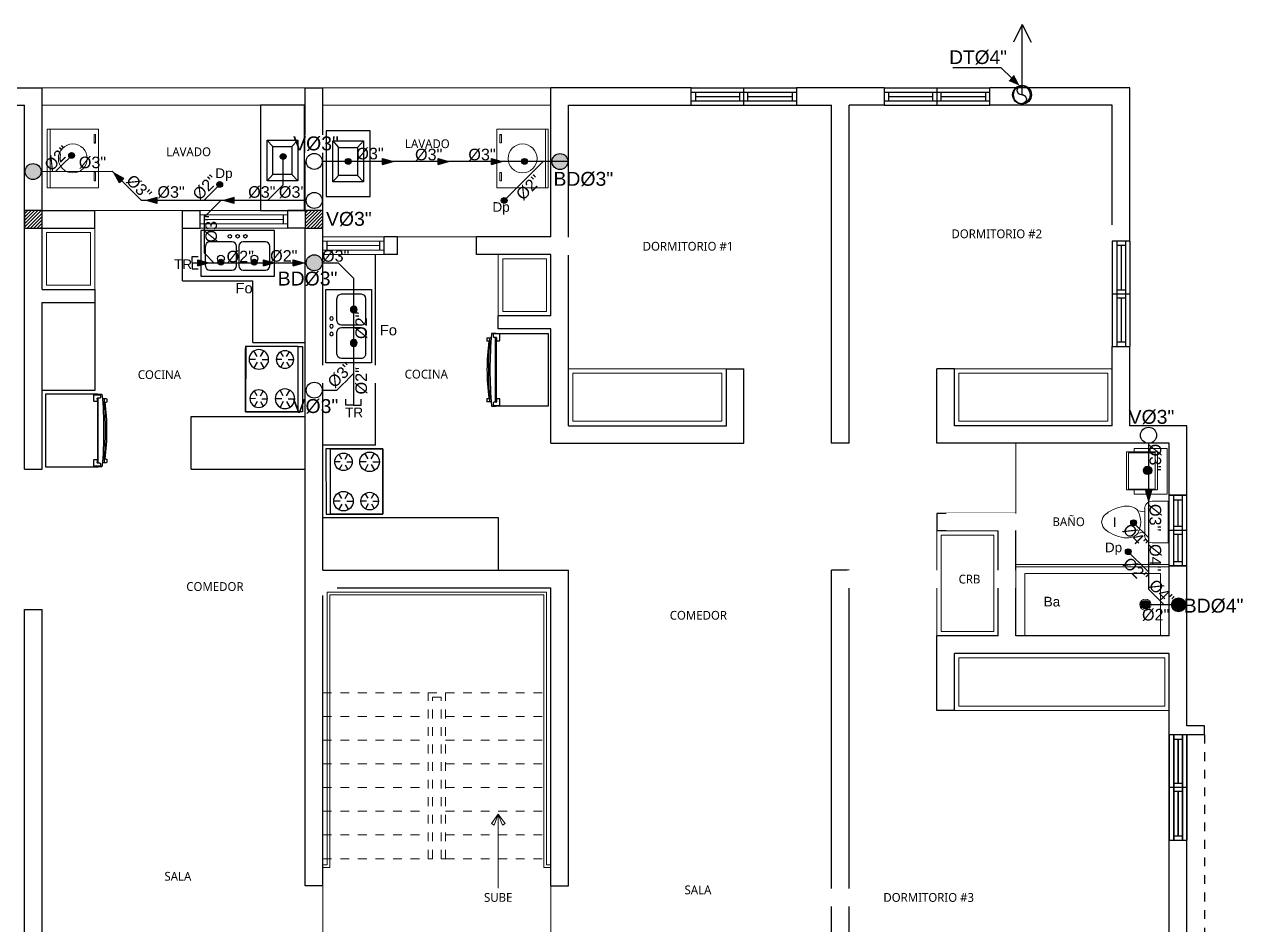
# Model space of a CAD drawing. Header units: feet. Extents: x 1019 to 2236, y -546 to 122.
# Drawn here: x 1064.81 to 1078.7, y 27.32 to 37.59 of the extents above; entities that cross this region are included whole.
import ezdxf

# ---------------------------------------------------------------- set-up
doc = ezdxf.new("R2010")
doc.units = ezdxf.units.FT
doc.header["$LTSCALE"] = 0.05
doc.header["$MEASUREMENT"] = 0
doc.linetypes.add('DASHED2', pattern=[0.375, 0.25, -0.125])
doc.linetypes.add('HIDDEN', pattern=[9.525, 6.35, -3.175])
for name, color, linetype, lineweight in [('A-GENM', 8, 'Continuous', 9), ('A-WALL', 7, 'Continuous', 25), ('closet', 8, 'Continuous', 5), ('COCINA', 8, 'Continuous', 25), ('escalera', 8, 'DASHED2', 0), ('FURN', 8, 'Continuous', 9), ('I-FURN', 8, 'Continuous', 0), ('P-SANR-FIXT', 8, 'Continuous', 9)]:
    doc.layers.add(name, color=color, linetype=linetype, lineweight=lineweight)
for name, color, linetype in [('AGUASNEGRAS', 4, 'Continuous'), ('ANNDTTEXT', 2, 'Continuous'), ('columna', 9, 'Continuous'), ('MUEBLES', 8, 'Continuous'), ('PERT-VENT', 8, 'Continuous'), ('PISO', 8, 'Continuous'), ('TEXTO', 2, 'Continuous'), ('TEXXT', 2, 'Continuous'), ('TXT', 2, 'Continuous'), ('VUELO', 8, 'HIDDEN')]:
    doc.layers.add(name, color=color, linetype=linetype)
doc.styles.add('ads', font='trebuc.ttf', dxfattribs={"height": 0.14})
doc.styles.add('DAMIAN', font='arial.ttf', dxfattribs={"height": 0.12})

# ---------------------------------------------------------------- blocks, each defined once
blk = doc.blocks.new('A$C2C3967B4')
at = {"layer": 'COCINA'}
for p, q in [((0.838, 0.52), (0, 0.52)), ((0, 0.52), (0, 0)), ((0.838, 0), (0.838, 0.52)), ((0.051, 0.342), (0.051, 0.119)), ((0.356, 0.393), (0.102, 0.393)), ((0.406, 0.119), (0.406, 0.342)), ((0.432, 0.342), (0.432, 0.119)), ((0.737, 0.393), (0.483, 0.393)), ((0.787, 0.119), (0.787, 0.342)), ((0.102, 0.068), (0.356, 0.068)), ((0.483, 0.068), (0.737, 0.068)), ((0, 0), (0.838, 0))]:
    blk.add_line(p, q, dxfattribs=at)
for centre, radius in [((0.33, 0.456), 0.0201), ((0.419, 0.456), 0.0201), ((0.508, 0.456), 0.0201), ((0.229, 0.202), 0.0381), ((0.61, 0.202), 0.0381)]:
    blk.add_circle(centre, radius, dxfattribs=at)
for centre, start, end in [((0.102, 0.342), 90, 180), ((0.356, 0.342), 0, 90), ((0.483, 0.342), 90, 180), ((0.737, 0.342), 0, 90), ((0.102, 0.119), 180, 270), ((0.356, 0.119), 270, 0), ((0.483, 0.119), 180, 270), ((0.737, 0.119), 270, 0)]:
    blk.add_arc(centre, 0.0508, start, end, dxfattribs=at)
blk = doc.blocks.new('A$C285A50AC')
at = {"layer": 'MUEBLES'}
for p, q in [((0.001, 0.69, -0.889), (0, 0.029, -0.889)), ((0.001, 0.69), (0.001, 0.639)), ((0.763, 0.688), (0.001, 0.69)), ((0.763, 0.688, -0.889), (0.001, 0.69, -0.889)), ((0.001, 0.639), (0.763, 0.637)), ((0.762, 0.028, -0.889), (0.763, 0.688, -0.889)), ((0.763, 0.637), (0.763, 0.688)), ((0, 0.029, -0.889), (0.762, 0.028, -0.889))]:
    blk.add_line(p, q, dxfattribs=at)
at = {"layer": 'MUEBLES', "color": 8}
for p, q in [((0.153, 0.524, 0.003), (0.153, 0.6, 0.003)), ((0.61, 0.523, 0.003), (0.611, 0.587, 0.003)), ((0.12, 0.505, 0.003), (0.054, 0.543, 0.003)), ((0.12, 0.467, 0.003), (0.054, 0.429, 0.003)), ((0.153, 0.448, 0.003), (0.153, 0.372, 0.003)), ((0.186, 0.505, 0.003), (0.252, 0.543, 0.003)), ((0.186, 0.467, 0.003), (0.252, 0.429, 0.003)), ((0.577, 0.466, 0.003), (0.522, 0.435, 0.003)), ((0.577, 0.504, 0.003), (0.523, 0.536, 0.003)), ((0.61, 0.447, 0.003), (0.61, 0.384, 0.003)), ((0.643, 0.504, 0.003), (0.698, 0.536, 0.003)), ((0.643, 0.466, 0.003), (0.698, 0.434, 0.003)), ((0.61, 0.219, 0.003), (0.61, 0.295, 0.003)), ((0.12, 0.2, 0.003), (0.065, 0.232, 0.003)), ((0.12, 0.162, 0.003), (0.065, 0.131, 0.003)), ((0.153, 0.143, 0.003), (0.152, 0.08, 0.003)), ((0.153, 0.219, 0.003), (0.153, 0.283, 0.003)), ((0.186, 0.2, 0.003), (0.241, 0.232, 0.003)), ((0.186, 0.162, 0.003), (0.241, 0.13, 0.003)), ((0.577, 0.2, 0.003), (0.511, 0.238, 0.003)), ((0.577, 0.162, 0.003), (0.511, 0.124, 0.003)), ((0.61, 0.142, 0.003), (0.61, 0.066, 0.003)), ((0.643, 0.199, 0.003), (0.709, 0.237, 0.003)), ((0.643, 0.161, 0.003), (0.709, 0.123, 0.003))]:
    blk.add_line(p, q, dxfattribs=at)
at = {"layer": 'MUEBLES', "extrusion": (-0.001805, -0.999998, 0)}
for p, q in [((0.063, 0.027, -0.622), (0.698, 0.025, -0.622)), ((0.063, 0.027, -0.102), (0.698, 0.025, -0.102))]:
    blk.add_line(p, q, dxfattribs=at)
at = {"layer": 'MUEBLES'}
for centre, radius in [((0.153, 0.486, 0.003), 0.114), ((0.61, 0.485, 0.003), 0.102), ((0.61, 0.181, 0.003), 0.114), ((0.153, 0.181, 0.003), 0.102)]:
    blk.add_circle(centre, radius, dxfattribs=at)
at = {"layer": 'MUEBLES', "color": 8, "extrusion": (-0.001805, -0.999998, 0)}
for centre in [(0.089, -0.038, -0.027), (0.216, -0.038, -0.027), (0.381, -0.038, -0.027), (0.546, -0.038, -0.027), (0.673, -0.038, -0.027)]:
    blk.add_circle(centre, 0.0254, dxfattribs=at)
at = {"layer": 'MUEBLES'}
for points in [[(0, 0.029), (0.001, 0.639), (0.763, 0.637), (0.762, 0.028)], [(0.001, 0.69, 0.254), (0.001, 0.639, 0.254), (0.763, 0.637, 0.254), (0.763, 0.688, 0.254)]]:
    blk.add_3dface(points, dxfattribs=at)
at = {"layer": 'MUEBLES', "color": 8}
for points in [[(0.025, 0.027, -0.076), (0.025, 0.027, -0.533), (0.737, 0.025, -0.533), (0.737, 0.025, -0.076)], [(0.025, 0.027, -0.597), (0.025, 0.027, -0.851), (0.737, 0.025, -0.851), (0.737, 0.025, -0.597)]]:
    blk.add_3dface(points, dxfattribs=at)
blk = doc.blocks.new('A$C007B5363')
at = {"layer": 'COCINA'}
for p, q in [((0, 0.829), (0.594, 0.829)), ((0, 0), (0, 0.829)), ((0.551, 0.816), (0.551, 0.752)), ((0.621, 0.822), (0.557, 0.822)), ((0.557, 0.746), (0.582, 0.746)), ((0.589, 0.752), (0.589, 0.778)), ((0.594, 0.829), (0.601, 0.829)), ((0.594, 0.822), (0.594, 0.829)), ((0.594, 0.045), (0.594, 0.784)), ((0.595, 0.784), (0.621, 0.784)), ((0.601, 0.829), (0.601, 0.822)), ((0.645, 0.829), (0.601, 0.829)), ((0.601, 0.784), (0.601, 0.044)), ((0.627, 0.791), (0.627, 0.816)), ((0.649, 0.778), (0.671, 0.778)), ((0.671, 0.74), (0.651, 0.74)), ((0.654, 0.702), (0.671, 0.702)), ((0.671, 0.778), (0.698, 0.778)), ((0.671, 0.74), (0.671, 0.778)), ((0.671, 0.74), (0.671, 0.778)), ((0.698, 0.74), (0.671, 0.74)), ((0.671, 0.74), (0.671, 0.702)), ((0.671, 0.702), (0.671, 0.74)), ((0.699, 0.74), (0.699, 0.778)), ((0.594, 0), (0, 0)), ((0.551, 0.076), (0.551, 0.013)), ((0.582, 0.083), (0.557, 0.083)), ((0.557, 0.006), (0.621, 0.006)), ((0.589, 0.051), (0.589, 0.076)), ((0.594, 0), (0.594, 0.006)), ((0.594, 0), (0.601, 0)), ((0.621, 0.044), (0.595, 0.044)), ((0.601, 0.006), (0.601, 0)), ((0.601, 0), (0.645, 0)), ((0.627, 0.013), (0.627, 0.038)), ((0.671, 0.051), (0.649, 0.051)), ((0.651, 0.089), (0.671, 0.089)), ((0.671, 0.127), (0.654, 0.127)), ((0.671, 0.127), (0.671, 0.089)), ((0.671, 0.089), (0.671, 0.127)), ((0.671, 0.089), (0.698, 0.089)), ((0.671, 0.051), (0.671, 0.089)), ((0.671, 0.051), (0.671, 0.089)), ((0.698, 0.051), (0.671, 0.051)), ((0.699, 0.051), (0.699, 0.089))]:
    blk.add_line(p, q, dxfattribs=at)
for centre, radius, start, end in [((0.557, 0.816), 0.00635, 90, 180), ((0.557, 0.752), 0.00635, 180, 270), ((0.582, 0.752), 0.00635, 270, 360), ((0.595, 0.778), 0.00635, 90, 180), ((0.621, 0.816), 0.00635, 360, 90), ((0.621, 0.791), 0.00635, 270, 360), ((-3.851, 0.414), 4.515, 354.7351, 5.2649), ((-3.079, 0.414), 3.761, 355.6182, 4.3818), ((-1.675, 0.414), 2.373, 352.1151, 7.8849), ((0.557, 0.076), 0.00635, 90, 180), ((0.557, 0.013), 0.00635, 180, 270), ((0.582, 0.076), 0.00635, 360, 90), ((0.595, 0.051), 0.00635, 180, 270), ((0.621, 0.038), 0.00635, 360, 90), ((0.621, 0.013), 0.00635, 270, 360)]:
    blk.add_arc(centre, radius, start, end, dxfattribs=at)
blk = doc.blocks.new('bath_sink_6127 - bath_sink_6127-V2-Nivel 1')
at = {"layer": 'I-FURN'}
for p, q in [((0.293, 0.297), (-0.127, 0.297)), ((-0.127, 0.297), (-0.127, -0.29)), ((0.395, 0.244), (-0.005, 0.244)), ((-0.005, 0.244), (-0.005, -0.245)), ((0.025, -0.234), (0.025, 0.233)), ((0.025, 0.233), (0.369, 0.233)), ((0.293, 0.244), (0.293, 0.297)), ((0.369, 0.233), (0.369, -0.234)), ((0.395, -0.245), (0.395, 0.244)), ((0.293, -0.29), (-0.127, -0.29)), ((-0.005, -0.245), (0.395, -0.245)), ((0.369, -0.234), (0.025, -0.234)), ((0.293, -0.29), (0.293, -0.245))]:
    blk.add_line(p, q, dxfattribs=at)
blk = doc.blocks.new('Toilet_-_Tank_-_3D_4840 - 17_ High_ Seat Not Visible-536545-Nivel 1')
at = {"layer": 'P-SANR-FIXT'}
for p, q in [((0.248, 0.489), (-0.248, 0.489)), ((-0.248, 0.489), (-0.248, 0.298)), ((0.248, 0.298), (0.248, 0.489)), ((-0.159, 0.21), (-0.123, 0.21)), ((-0.123, 0.21), (-0.132, 0.127)), ((-0.123, 0.21), (0.123, 0.21)), ((0.132, 0.127), (0.123, 0.21)), ((0.123, 0.21), (0.159, 0.21))]:
    blk.add_line(p, q, dxfattribs=at)
for centre, radius, start, end in [((-0.159, 0.298), 0.0889, 180, 270), ((0.159, 0.298), 0.0889, 270, 360), ((0, -0.104), 0.266, 90.1019, 119.8981), ((0, -0.104), 0.266, 60.1019, 89.8981), ((-0.023, 0.008), 0.167, 151.0596, 182.709), ((-0.083, 0.041), 0.0995, 119.8981, 151.0596), ((0.083, 0.041), 0.0995, 28.9404, 60.1019), ((0.023, 0.008), 0.167, 357.291, 28.9404), ((0.25, 0.021), 0.441, 182.709, 218.5058), ((-0.25, 0.021), 0.441, 321.4942, 357.291), ((0.011, -0.169), 0.136, 218.5058, 265.219), ((-0.011, -0.169), 0.136, 274.781, 321.4942)]:
    blk.add_arc(centre, radius, start, end, dxfattribs=at)
blk = doc.blocks.new('A$C01EB0BB3')
at = {"layer": 'FURN'}
for p, q in [((0, 0, 224.56), (0, 0.61, 224.56)), ((0, 0.61, 224.56), (0.533, 0.61, 224.56)), ((0.503, 0.61, 224.56), (0.503, 0, 224.56)), ((0.533, 0.61, 224.56), (0.533, 0, 224.56)), ((0.533, 0, 224.56), (0, 0, 224.56))]:
    blk.add_line(p, q, dxfattribs=at)
at = {"layer": 'FURN', "ltscale": 0.02, "elevation": 224.56}
for points in [[(0.047, 0.536), (0.047, 0.45), (0.032, 0.45), (0.032, 0.536)], [(0.047, 0.143), (0.047, 0.057), (0.032, 0.057), (0.032, 0.143)]]:
    blk.add_lwpolyline(points, close=True, dxfattribs=at)
at = {"layer": 'FURN', "ltscale": 0.02}
blk.add_circle((0.267, 0.305, 224.56), 0.15, dxfattribs=at)
blk = doc.blocks.new('A$C153C7E87')
at = {"layer": 'COCINA'}
for p, q in [((0.076, 0.804), (0.143, 0.731)), ((0.427, 0.804), (0.36, 0.731)), ((0.143, 0.411), (0.076, 0.339)), ((0.36, 0.411), (0.427, 0.339))]:
    blk.add_line(p, q, dxfattribs=at)
at = {"layer": 'COCINA', "extrusion": (1.60732e-15, -2.48059e-15, -1)}
for points in [[(-0.502, 1.2), (0, 1.2), (0, 0), (-0.502, 0)], [(-0.427, 0.339), (-0.076, 0.339), (-0.076, 0.804), (-0.427, 0.804)], [(-0.36, 0.411), (-0.143, 0.411), (-0.143, 0.731), (-0.36, 0.731)]]:
    blk.add_lwpolyline(points, close=True, dxfattribs=at)
blk = doc.blocks.new('A$C72735B25')
at = {"layer": 'PERT-VENT', "extrusion": (-1.27878e-17, -1.31713e-15, -1)}
for p, q in [((0, 0), (0, 1.203)), ((0.05, 0), (0.05, 1.203)), ((0.1, 0.648), (0.1, 1.149)), ((0.15, 0), (0.15, 1.203)), ((0.2, 0), (0.2, 1.203)), ((0.2, 0.602), (0, 0.602)), ((0.15, 0.648), (0.05, 0.648)), ((0.15, 0.555), (0.05, 0.555)), ((0.1, 0.05), (0.1, 0.555)), ((0.05, 0.05), (0.15, 0.05))]:
    blk.add_line(p, q, dxfattribs=at)
at = {"layer": 'PERT-VENT', "extrusion": (-1.27878e-17, 1.31713e-15, -1)}
blk.add_line((0.05, 1.153), (0.15, 1.153), dxfattribs=at)
blk = doc.blocks.new('A$C15954AF6')
at = {"layer": 'P-SANR-FIXT'}
for p, q in [((0, 0.813), (1.75, 0.813)), ((0, 0.813), (0.001, 0.001)), ((1.75, 0.787), (0, 0.787)), ((0.102, 0.711), (1.648, 0.711)), ((0.102, 0.711), (0.102, 0)), ((1.648, 0.711), (1.649, 0)), ((1.75, 0.813), (1.75, 0)), ((1.434, 0.387), (1.523, 0.387)), ((1.523, 0.378), (1.434, 0.378)), ((1.434, 0.36), (1.523, 0.36)), ((1.523, 0.351), (1.434, 0.351)), ((1.434, 0.333), (1.523, 0.333)), ((1.523, 0.324), (1.434, 0.324)), ((1.649, 0), (0.001, 0)), ((1.649, 0), (1.75, 0))]:
    blk.add_line(p, q, dxfattribs=at)
for centre, radius, start, end in [((1.478, 0.355), 0.0635, 0.0472, 180.0472), ((1.478, 0.355), 0.0635, 0.0472, 180.0472), ((1.478, 0.355), 0.0635, 180.0472, 0.0472), ((1.478, 0.355), 0.0635, 180.0472, 0.0472), ((1.434, 0.383), 0.00444, 90.0472, 270.0472), ((1.434, 0.355), 0.00444, 90.0472, 270.0472), ((1.434, 0.328), 0.00444, 90.0472, 270.0472), ((1.523, 0.383), 0.00444, 270.0472, 90.0472), ((1.523, 0.355), 0.00444, 270.0472, 90.0472), ((1.523, 0.328), 0.00444, 270.0472, 90.0472)]:
    blk.add_arc(centre, radius, start, end, dxfattribs=at)
blk = doc.blocks.new('A$C206B62E9')
at = {"color": 2}
blk.add_circle((0.125, 0.125), 0.125, dxfattribs=at)
for centre, start, end in [((0.063, 0.129), 356.4536, 176.4536), ((0.187, 0.121), 176.4536, 356.4536)]:
    blk.add_arc(centre, 0.0625, start, end, dxfattribs=at)
blk = doc.blocks.new('A$C012446DC')
at = {"layer": 'PISO'}
h = blk.add_hatch(dxfattribs=at)
h.set_pattern_fill('ANSI31', color=256, scale=0.008571, angle=180)
h.set_pattern_definition([(225, (206536.064322, 1154820.960068), (0.0192434059784, -0.0192434059784), [])])
h.paths.add_polyline_path([(0, 0), (0.2, 0), (0.2, 0.2), (0, 0.2)])
at = {"layer": 'columna'}
blk.add_lwpolyline([(0.2, 0.2), (0, 0.2), (0, 0), (0.2, 0)], close=True, dxfattribs=at)
blk = doc.blocks.new('A$C387E0859')
for p in [(0, 8.7), (3.2, 8.7), (0, 0), (3.2, 0), (6, 0), (9.2, 0)]:
    blk.add_blockref('A$C012446DC', p)
blk = doc.blocks.new('A$C074D4DC8')
at = {"layer": 'FURN'}
blk.add_line((0.0418, 0.3424), (0.0418, -0.1979), dxfattribs=at)
for points in [[(0.0418, 0.3424), (-0.0084, 0.2735), (0.0117, 0.2615), (0.0418, 0.3424)], [(0.0418, 0.3424), (0.0919, 0.2735), (0.0719, 0.2615), (0.0418, 0.3424)]]:
    blk.add_lwpolyline(points, dxfattribs=at)

msp = doc.modelspace()

# ---------------------------------------------------------------- hatches: boundary and pattern name
at = {"layer": 'AGUASNEGRAS', "ltscale": 3}
h = msp.add_hatch(color=256, dxfattribs=at)
h.dxf.hatch_style = 1
edge = h.paths.add_edge_path()
edge.add_arc((1064.906, 35.907), 0.091, 0, 360)
at = {"layer": 'AGUASNEGRAS'}
for points in [[(1065.94, 35.827), (1065.831, 35.888), (1065.892, 35.778)], [(1066.32, 35.611), (1066.2, 35.577), (1066.32, 35.542)], [(1067.2, 35.611), (1067.08, 35.577), (1067.2, 35.542)], [(1066.785, 34.902), (1066.905, 34.867), (1066.785, 34.833)], [(1067.532, 34.902), (1067.652, 34.867), (1067.532, 34.833)], [(1067.872, 34.902), (1067.992, 34.867), (1067.872, 34.833)], [(1077.657, 32.271), (1077.623, 32.151), (1077.588, 32.271)]]:
    msp.add_hatch(color=256, dxfattribs=at).paths.add_polyline_path(points)
at = {"layer": 'AGUASNEGRAS', "ltscale": 3}
h = msp.add_hatch(color=256, dxfattribs=at)
h.dxf.hatch_style = 1
edge = h.paths.add_edge_path()
edge.add_arc((1067.034, 35.76), 0.033, 270, 630, ccw=False)
h = msp.add_hatch(color=256, dxfattribs=at)
h.dxf.hatch_style = 1
edge = h.paths.add_edge_path()
edge.add_arc((1070.277, 35.577), 0.033, 270, 630, ccw=False)
h = msp.add_hatch(color=256, dxfattribs=at)
h.dxf.hatch_style = 1
edge = h.paths.add_edge_path()
edge.add_arc((1067.047, 34.874), 0.033, 0, 360)
h = msp.add_hatch(color=256, dxfattribs=at)
h.dxf.hatch_style = 1
edge = h.paths.add_edge_path()
edge.add_arc((1067.428, 34.874), 0.033, 0, 360)
h = msp.add_hatch(color=256, dxfattribs=at)
h.dxf.hatch_style = 1
edge = h.paths.add_edge_path()
edge.add_arc((1068.112, 34.867), 0.091, 0, 360)
h = msp.add_hatch(color=256, dxfattribs=at)
h.dxf.hatch_style = 1
edge = h.paths.add_edge_path()
edge.add_arc((1068.561, 34.333), 0.033, 0, 360)
h = msp.add_hatch(color=256, dxfattribs=at)
h.dxf.hatch_style = 1
edge = h.paths.add_edge_path()
edge.add_arc((1068.561, 33.952), 0.033, 0, 360)
h = msp.add_hatch(color=256, dxfattribs=at)
h.dxf.hatch_style = 1
edge = h.paths.add_edge_path()
edge.add_arc((1077.612, 32.499), 0.0474, 0, 360)
h = msp.add_hatch(color=256, dxfattribs=at)
h.dxf.hatch_style = 1
edge = h.paths.add_edge_path()
edge.add_arc((1077.392, 31.572), 0.0332, 90, 450)
h = msp.add_hatch(color=256, dxfattribs=at)
h.dxf.hatch_style = 1
edge = h.paths.add_edge_path()
edge.add_arc((1077.588, 30.968), 0.0474, 90, 450)
h = msp.add_hatch(color=256, dxfattribs=at)
h.dxf.hatch_style = 1
edge = h.paths.add_edge_path()
edge.add_arc((1077.964, 30.966), 0.0795, 0, 360)
at = {"layer": 'TEXTO'}
msp.add_hatch(color=2, dxfattribs=at).paths.add_polyline_path([(1076.153, 36.886), (1076.035, 36.937), (1076.092, 37.003)])
msp.add_hatch(color=2, dxfattribs=at).paths.add_polyline_path([(1076.153, 36.886), (1076.035, 36.937), (1076.092, 37.003)])

# ---------------------------------------------------------------- linework, layer by layer
at = {"layer": 'A-GENM'}
for p, q in [((1065.01, 36.862), (1068.01, 36.862)), ((1068.21, 36.862), (1068.21, 36.862)), ((1070.81, 36.862), (1068.21, 36.862)), ((1065.01, 36.662), (1068.01, 36.662)), ((1070.81, 36.662), (1068.21, 36.662)), ((1070.81, 32.809), (1070.81, 32.809)), ((1071.01, 31.362), (1071.01, 31.362))]:
    msp.add_line(p, q, dxfattribs=at)
at = {"layer": 'A-WALL'}
for p, q in [((1064.61, 36.862), (1065.01, 36.862)), ((1065.01, 35.462), (1065.01, 36.862)), ((1068.01, 35.462), (1068.01, 36.862)), ((1068.01, 36.862), (1068.21, 36.862)), ((1068.21, 31.362), (1068.21, 36.862)), ((1072.407, 36.862), (1070.81, 36.862)), ((1070.81, 35.162), (1070.81, 36.862)), ((1074.61, 36.862), (1073.61, 36.862)), ((1077.41, 36.862), (1075.813, 36.862)), ((1077.41, 36.862), (1075.813, 36.862)), ((1077.41, 35.115), (1077.41, 36.862)), ((1077.41, 35.115), (1077.41, 36.862)), ((1064.61, 36.662), (1064.81, 36.662)), ((1064.81, 32.512), (1064.81, 36.662)), ((1071.01, 33.009), (1071.01, 36.662)), ((1071.01, 36.662), (1072.407, 36.662)), ((1073.61, 36.662), (1074.01, 36.662)), ((1074.01, 32.809), (1074.01, 36.662)), ((1074.21, 32.809), (1074.21, 36.662)), ((1074.61, 36.662), (1074.21, 36.662)), ((1077.21, 36.662), (1075.813, 36.662)), ((1077.21, 35.115), (1077.21, 36.662)), ((1065.01, 35.462), (1065.61, 35.462)), ((1065.61, 35.262), (1065.61, 35.462)), ((1066.61, 35.262), (1066.61, 35.462)), ((1066.61, 35.462), (1066.81, 35.462)), ((1066.81, 35.262), (1066.81, 35.462)), ((1067.81, 35.262), (1067.81, 35.462)), ((1068.01, 35.462), (1067.81, 35.462)), ((1065.01, 35.262), (1065.61, 35.262)), ((1065.01, 34.562), (1065.01, 35.262)), ((1066.61, 35.262), (1066.81, 35.262)), ((1068.01, 35.262), (1067.81, 35.262)), ((1068.01, 27.762), (1068.01, 35.262)), ((1068.91, 34.962), (1068.91, 35.162)), ((1069.06, 35.162), (1068.91, 35.162)), ((1069.06, 34.962), (1069.06, 35.162)), ((1070.81, 35.162), (1069.96, 35.162)), ((1069.96, 34.962), (1069.96, 35.162)), ((1069.06, 34.962), (1068.91, 34.962)), ((1070.81, 34.962), (1069.96, 34.962)), ((1070.81, 34.262), (1070.81, 34.962)), ((1065.01, 34.562), (1065.61, 34.562)), ((1065.61, 34.562), (1065.61, 34.412)), ((1065.01, 34.412), (1065.61, 34.412)), ((1070.81, 34.262), (1070.21, 34.262)), ((1070.21, 34.112), (1070.21, 34.262)), ((1070.81, 34.112), (1070.21, 34.112)), ((1070.81, 32.809), (1070.81, 34.112)), ((1077.21, 33.009), (1077.21, 33.912)), ((1077.41, 33.009), (1077.41, 33.912)), ((1072.81, 33.009), (1072.81, 33.659)), ((1072.81, 33.659), (1073.01, 33.659)), ((1073.01, 32.809), (1073.01, 33.659)), ((1075.21, 32.809), (1075.21, 33.659)), ((1075.41, 33.659), (1075.21, 33.659)), ((1075.41, 33.009), (1075.41, 33.659)), ((1071.01, 33.009), (1072.81, 33.009)), ((1077.21, 33.009), (1075.41, 33.009)), ((1078.06, 33.009), (1077.41, 33.009)), ((1078.06, 32.215), (1078.06, 33.009)), ((1070.81, 32.809), (1073.01, 32.809)), ((1074.21, 32.809), (1074.01, 32.809)), ((1077.86, 32.809), (1075.21, 32.809)), ((1077.86, 32.215), (1077.86, 32.809)), ((1064.81, 32.512), (1065.01, 32.512)), ((1076.11, 32.009), (1075.21, 32.009)), ((1075.21, 32.009), (1075.21, 31.809)), ((1076.11, 30.612), (1076.11, 32.009)), ((1075.91, 31.809), (1075.21, 31.809)), ((1075.91, 30.612), (1075.91, 31.809)), ((1077.86, 30.612), (1077.86, 31.412)), ((1078.06, 29.585), (1078.06, 31.412)), ((1068.21, 31.362), (1071.01, 31.362)), ((1071.01, 27.762), (1071.01, 31.362)), ((1074.01, 26.762), (1074.01, 31.362)), ((1074.21, 31.362), (1074.01, 31.362)), ((1074.21, 25.912), (1074.21, 31.362)), ((1068.21, 27.762), (1068.21, 31.162)), ((1068.21, 27.762), (1068.21, 31.162)), ((1068.21, 31.162), (1070.81, 31.162)), ((1070.81, 27.762), (1070.81, 31.162)), ((1064.81, 25.912), (1064.81, 30.912)), ((1064.81, 30.912), (1065.01, 30.912)), ((1065.01, 26.762), (1065.01, 30.912)), ((1075.21, 29.762), (1075.21, 30.612)), ((1075.91, 30.612), (1075.21, 30.612)), ((1077.86, 30.612), (1076.11, 30.612)), ((1075.41, 29.762), (1075.41, 30.412)), ((1077.86, 30.412), (1075.41, 30.412)), ((1077.86, 29.485), (1077.86, 30.412)), ((1075.41, 29.762), (1075.21, 29.762)), ((1078.26, 29.485), (1078.26, 29.585)), ((1077.86, 25.912), (1077.86, 28.282)), ((1078.06, 25.712), (1078.06, 28.282)), ((1068.21, 27.762), (1068.01, 27.762)), ((1070.81, 27.762), (1071.01, 27.762))]:
    msp.add_line(p, q, dxfattribs=at)
at = {"layer": 'A-WALL', "extrusion": (-6.28888e-16, -1.94037e-15, -1)}
for p, q in [((1072.407, 36.662), (1072.407, 36.862)), ((1073.61, 36.862), (1073.61, 36.662))]:
    msp.add_line(p, q, dxfattribs=at)
at = {"layer": 'A-WALL', "extrusion": (6.10446e-16, -1.94037e-15, -1)}
for p, q in [((1074.61, 36.862), (1074.61, 36.662)), ((1075.813, 36.662), (1075.813, 36.862))]:
    msp.add_line(p, q, dxfattribs=at)
at = {"layer": 'A-WALL', "extrusion": (-5.65398e-18, -1.31713e-15, -1)}
for p, q in [((1077.21, 33.912), (1077.41, 33.912)), ((1078.06, 32.215), (1077.86, 32.215)), ((1077.86, 31.412), (1078.06, 31.412)), ((1077.86, 28.282), (1078.06, 28.282))]:
    msp.add_line(p, q, dxfattribs=at)
at = {"layer": 'A-WALL', "extrusion": (-1.27878e-17, -1.31713e-15, -1)}
for p, q in [((1077.86, 32.215), (1078.06, 32.215)), ((1078.06, 31.412), (1077.86, 31.412))]:
    msp.add_line(p, q, dxfattribs=at)
at = {"layer": 'A-WALL', "extrusion": (1.27878e-17, -1.31713e-15, -1)}
for p, q in [((1078.26, 29.585), (1078.06, 29.585)), ((1078.26, 29.485), (1077.86, 29.485))]:
    msp.add_line(p, q, dxfattribs=at)
at = {"layer": 'AGUASNEGRAS', "ltscale": 3}
for p, q in [((1071.01, 36.023), (1068.203, 36.023)), ((1070.301, 35.601), (1070.723, 36.023)), ((1064.997, 35.908, 0.417), (1065.809, 35.91, 0.109)), ((1066.142, 35.577), (1065.809, 35.91)), ((1067.034, 35.76), (1066.852, 35.577)), ((1067.58, 35.577), (1067.757, 35.755)), ((1068.021, 35.577), (1066.142, 35.577)), ((1067.045, 35.577), (1066.859, 35.391)), ((1066.859, 34.976), (1066.859, 35.391)), ((1066.719, 34.867), (1068.021, 34.867)), ((1066.968, 34.867), (1066.859, 34.976)), ((1068.203, 34.867), (1068.384, 34.867)), ((1068.384, 34.867), (1068.561, 34.691)), ((1068.203, 33.414), (1068.371, 33.414)), ((1077.623, 31.341), (1077.369, 31.595)), ((1077.623, 31.144), (1077.8, 30.966)), ((1077.885, 30.966), (1077.525, 30.966))]:
    msp.add_line(p, q, dxfattribs=at)
at = {"layer": 'AGUASNEGRAS'}
for points in [[(1068.89, 35.988), (1069.01, 36.023)], [(1069.524, 35.988), (1069.644, 36.023)], [(1070.132, 35.988), (1070.252, 36.023)], [(1065.892, 35.778), (1065.94, 35.827), (1065.831, 35.888)], [(1065.892, 35.778), (1065.831, 35.888)], [(1066.32, 35.542), (1066.32, 35.611), (1066.2, 35.577)], [(1066.32, 35.542), (1066.2, 35.577)], [(1067.2, 35.542), (1067.2, 35.611), (1067.08, 35.577)], [(1067.2, 35.542), (1067.08, 35.577)], [(1066.785, 34.833), (1066.785, 34.902), (1066.905, 34.867)], [(1066.785, 34.833), (1066.905, 34.867)], [(1067.532, 34.833), (1067.532, 34.902), (1067.652, 34.867)], [(1067.532, 34.833), (1067.652, 34.867)], [(1067.872, 34.833), (1067.872, 34.902), (1067.992, 34.867)], [(1067.872, 34.833), (1067.992, 34.867)], [(1077.588, 32.271), (1077.657, 32.271), (1077.623, 32.151)], [(1077.588, 32.271), (1077.623, 32.151)]]:
    msp.add_lwpolyline(points, dxfattribs=at)
at = {"layer": 'AGUASNEGRAS', "ltscale": 3}
for points in [[(1066.719, 34.867), (1066.719, 34.937), (1066.787, 34.937)], [(1066.719, 34.867), (1066.719, 34.796), (1066.787, 34.796)], [(1068.561, 33.244), (1068.473, 33.244), (1068.473, 33.31)], [(1068.561, 33.244), (1068.648, 33.244), (1068.648, 33.31)]]:
    msp.add_lwpolyline(points, dxfattribs=at)
for centre, radius in [((1064.906, 35.907, 0.669), 0.091), ((1067.034, 35.76), 0.033), ((1068.112, 35.577), 0.091), ((1070.277, 35.577), 0.033), ((1067.047, 34.874), 0.033), ((1067.428, 34.874), 0.033), ((1068.112, 34.867), 0.091), ((1068.561, 34.333), 0.033), ((1068.561, 33.952), 0.033), ((1077.623, 32.9), 0.092), ((1077.612, 32.499), 0.0474), ((1077.392, 31.572), 0.0332), ((1077.588, 30.968), 0.0474), ((1077.964, 30.966), 0.0795)]:
    msp.add_circle(centre, radius, dxfattribs=at)
at = {"layer": 'ANNDTTEXT', "ltscale": 0.5}
msp.add_circle((1076.181, 36.783), 0.107, dxfattribs=at)
msp.add_circle((1076.181, 36.783), 0.107, dxfattribs=at)
at = {"layer": 'closet'}
for p, q in [((1065.61, 35.462), (1066.61, 35.462)), ((1065.61, 35.262), (1065.61, 34.562)), ((1069.06, 35.162), (1069.96, 35.162)), ((1070.21, 34.262), (1070.21, 34.962)), ((1071.01, 33.659), (1072.81, 33.659)), ((1077.21, 33.659), (1075.41, 33.659)), ((1075.21, 31.809), (1075.21, 30.612)), ((1070.76, 28.002), (1070.76, 31.112)), ((1070.73, 27.972), (1070.73, 31.082)), ((1077.86, 29.762), (1075.41, 29.762)), ((1068.26, 28.002), (1068.21, 28.002)), ((1068.29, 27.972), (1068.21, 27.972)), ((1070.73, 27.972), (1070.81, 27.972)), ((1070.76, 28.002), (1070.81, 28.002)), ((1068.21, 27.762), (1068.21, 26.762)), ((1070.81, 27.762), (1070.81, 26.762))]:
    msp.add_line(p, q, dxfattribs=at)
for points in [[(1065.06, 34.612), (1065.56, 34.612), (1065.56, 35.212), (1065.06, 35.212)], [(1070.26, 34.312), (1070.76, 34.312), (1070.76, 34.912), (1070.26, 34.912)], [(1071.06, 33.059), (1072.76, 33.059), (1072.76, 33.609), (1071.06, 33.609)], [(1075.46, 33.059), (1077.16, 33.059), (1077.16, 33.609), (1075.46, 33.609)], [(1075.46, 29.812), (1077.81, 29.812), (1077.81, 30.362), (1075.46, 30.362)]]:
    msp.add_lwpolyline(points, close=True, dxfattribs=at)
at = {"layer": 'COCINA'}
for p, q in [((1068.389, 35.863), (1068.322, 35.791)), ((1068.606, 35.863), (1068.672, 35.791)), ((1066.61, 34.662), (1066.61, 35.262)), ((1068.81, 32.786), (1068.81, 34.962)), ((1066.61, 34.662), (1067.41, 34.662)), ((1066.61, 34.662), (1067.41, 34.662)), ((1067.41, 33.958), (1067.41, 34.662)), ((1067.41, 33.958), (1068.01, 33.958)), ((1065.61, 33.412), (1065.01, 33.412)), ((1066.71, 32.512), (1066.71, 33.112)), ((1066.71, 33.112), (1068.01, 33.112)), ((1068.81, 32.786), (1068.21, 32.786)), ((1066.71, 32.512), (1068.01, 32.512)), ((1068.21, 31.962), (1070.21, 31.962)), ((1070.21, 31.962), (1070.21, 31.362))]:
    msp.add_line(p, q, dxfattribs=at)
at = {"layer": 'escalera'}
for p, q in [((1068.21, 29.962), (1069.41, 29.962)), ((1069.41, 28.072), (1069.41, 29.962)), ((1069.41, 29.962), (1069.61, 29.962)), ((1069.46, 28.072), (1069.46, 29.912)), ((1069.46, 29.912), (1069.56, 29.912)), ((1069.56, 28.072), (1069.56, 29.912)), ((1069.61, 29.962), (1070.81, 29.962)), ((1069.61, 28.072), (1069.61, 29.962)), ((1068.21, 29.692), (1069.41, 29.692)), ((1069.61, 29.692), (1070.81, 29.692)), ((1068.21, 29.422), (1069.41, 29.422)), ((1069.61, 29.422), (1070.81, 29.422)), ((1068.21, 29.152), (1069.41, 29.152)), ((1069.61, 29.152), (1070.81, 29.152)), ((1068.21, 28.882), (1069.41, 28.882)), ((1069.61, 28.882), (1070.81, 28.882)), ((1068.21, 28.612), (1069.41, 28.612)), ((1069.61, 28.612), (1070.81, 28.612)), ((1068.21, 28.342), (1069.41, 28.342)), ((1069.61, 28.342), (1070.81, 28.342)), ((1068.21, 28.072), (1069.41, 28.072)), ((1069.41, 28.072), (1069.46, 28.072)), ((1069.56, 28.072), (1069.61, 28.072)), ((1069.61, 28.072), (1070.81, 28.072))]:
    msp.add_line(p, q, dxfattribs=at)
at = {"layer": 'PERT-VENT', "lineweight": 15}
for p, q in [((1066.81, 35.462), (1067.81, 35.462)), ((1066.81, 35.412), (1067.81, 35.412)), ((1066.81, 35.312), (1067.81, 35.312)), ((1066.86, 35.362), (1067.76, 35.362)), ((1066.81, 35.262), (1067.81, 35.262)), ((1068.91, 35.162), (1068.21, 35.162)), ((1068.91, 35.112), (1068.21, 35.112)), ((1068.91, 35.012), (1068.21, 35.012)), ((1068.86, 35.062), (1068.26, 35.062)), ((1068.91, 34.962), (1068.21, 34.962))]:
    msp.add_line(p, q, dxfattribs=at)
at = {"layer": 'PERT-VENT'}
for p, q in [((1066.86, 35.312), (1066.86, 35.412)), ((1067.76, 35.312), (1067.76, 35.412)), ((1068.26, 35.012), (1068.26, 35.112)), ((1068.86, 35.012), (1068.86, 35.112))]:
    msp.add_line(p, q, dxfattribs=at)
at = {"layer": 'PERT-VENT', "extrusion": (-1.27878e-17, 1.31713e-15, -1)}
msp.add_line((1077.91, 32.165), (1078.01, 32.165), dxfattribs=at)
at = {"layer": 'PERT-VENT', "extrusion": (-1.27878e-17, -1.31713e-15, -1)}
msp.add_line((1077.91, 31.461), (1078.01, 31.461), dxfattribs=at)
at = {"layer": 'TEXTO', "color": 2}
for p, q in [((1076.184, 37.585), (1076.083, 37.383)), ((1076.184, 36.782), (1076.184, 37.585)), ((1076.184, 37.585), (1076.285, 37.383)), ((1075.944, 37.088), (1075.393, 37.089)), ((1075.944, 37.088), (1075.393, 37.089)), ((1076.063, 36.971), (1075.944, 37.088)), ((1076.063, 36.971), (1075.944, 37.088)), ((1076.092, 37.003), (1076.035, 36.937)), ((1076.092, 37.003), (1076.035, 36.937))]:
    msp.add_line(p, q, dxfattribs=at)
at = {"layer": 'VUELO', "ltscale": 0.02}
msp.add_line((1078.26, 29.485), (1078.26, 25.512), dxfattribs=at)

# ---------------------------------------------------------------- block references
at = {"rotation": 270}
for p in [(1072.407, 36.862), (1074.61, 36.862)]:
    msp.add_blockref('A$C72735B25', p, dxfattribs=at)
at = {"extrusion": (3.56775e-15, 5.02252e-16, -1), "xscale": -1}
msp.add_blockref('A$C2C3967B4', (-1066.819, 34.713), dxfattribs=at)
at = {"extrusion": (1.60776e-15, -2.47805e-15, -1), "xscale": -0.9799999999999965, "yscale": 0.9799999999999898, "zscale": 0.9799999999999965, "rotation": 269.8075498061957}
msp.add_blockref('A$C285A50AC', (-1068.922, 32), dxfattribs=at)
msp.add_blockref('A$C72735B25', (1077.86, 28.282))
at = {"xscale": -1, "rotation": 180}
msp.add_blockref('A$C72735B25', (1077.86, 29.485), dxfattribs=at)
at = {"layer": 'COCINA', "extrusion": (-1.63751e-15, -2.48074e-15, -1), "rotation": 180.0000000000032}
msp.add_blockref('A$C007B5363', (-1065.047, 33.368), dxfattribs=at)
at = {"layer": 'FURN', "xscale": 1.5625, "yscale": 1.5625, "zscale": 1.5625}
msp.add_blockref('A$C074D4DC8', (1070.145, 28.045), dxfattribs=at)
at = {"layer": 'I-FURN', "xscale": 0.8877811220785607, "yscale": 0.8877811220785607, "zscale": 0.8877811220785607, "rotation": 180.0471946921292}
msp.add_blockref('bath_sink_6127 - bath_sink_6127-V2-Nivel 1', (1077.721, 32.493), dxfattribs=at)
at = {"layer": 'TEXTO', "color": 2, "xscale": -0.7874921249995218, "yscale": 0.7874921249995168, "zscale": 0.7874921249995168, "rotation": 269.9723624571136}
msp.add_blockref('A$C206B62E9', (1076.08, 36.684), dxfattribs=at)
msp.add_blockref('A$C206B62E9', (1076.08, 36.684), dxfattribs=at)

# ---------------------------------------------------------------- texts
at = {"layer": 'TEXXT', "style": 'DAMIAN'}
for s, insert, char_height, width, attachment_point, rotation in [(' DT%%C4"', (1076.009, 37.127), 0.156, 3.7752, 9, 359.9724), (' DT%%C4"', (1076.009, 37.127), 0.156, 3.7752, 9, 359.9724), (' %%C3"', (1066.27, 35.666), 0.132, 3.4848, 3, 315), (' %%C2"', (1066.93, 35.883), 0.132, 3.4848, 3, 45), (' %%C2"', (1070.618, 35.883), 0.132, 3.4848, 3, 45), (' %%C3"', (1066.87, 35.409), 0.132, 3.4848, 3, 90), (' %%C2"', (1068.581, 34.309), 0.132, 3.4848, 3, 90), (' %%C3"', (1077.767, 32.491), 0.132, 3.4848, 3, 270), (' %%C4"', (1077.767, 31.348), 0.132, 3.4848, 3, 270), (' %%C2"', (1077.633, 31.302), 0.132, 3.4848, 3, 315), (' %%C4"', (1077.928, 31.052), 0.132, 3.4848, 3, 315)]:
    msp.add_mtext(s, dxfattribs=dict(at, insert=insert, char_height=char_height, width=width, attachment_point=attachment_point, rotation=rotation))
at = {"layer": 'TEXXT', "attachment_point": 3, "style": 'DAMIAN'}
for s, insert, char_height, width in [(' Dp', (1067.181, 35.943, 1.752), 0.11, 2.904), (' BD%%C3"', (1071.52, 35.903), 0.1584, 4.18176), (' %%C3"', (1066.635, 35.74), 0.132, 3.4848), (' %%C3"', (1067.67, 35.74), 0.132, 3.4848), (' %%C3"', (1068.02, 35.74), 0.132, 3.4848), (' Dp', (1070.34, 35.558, 1.752), 0.11, 2.904), ('{\\fArial|b0|i0|c238|p34;V%%C}3{\\fArial|b0|i0|c238|p34;"}', (1068.767, 35.447), 0.1584, 4.18176), (' %%C2"', (1067.424, 35.004), 0.132, 3.4848), (' %%C2"', (1067.92, 35.011), 0.132, 3.4848), (' %%C3"', (1068.512, 35.011), 0.132, 3.4848), (' TR', (1066.719, 34.905, -224.56), 0.11, 2.904), (' BD%%C3"', (1068.376, 34.766), 0.1584, 4.18176), (' Fo', (1067.41, 34.638), 0.12, 2.904), (' Fo', (1069.055, 34.159), 0.12, 2.904), ('{\\fArial|b0|i0|c238|p34;V%%C}3{\\fArial|b0|i0|c238|p34;"}', (1068.386, 33.312), 0.1584, 4.18176), (' TR', (1068.669, 33.215), 0.11, 2.904), ('{\\fArial|b0|i0|c238|p34;V%%C}3{\\fArial|b0|i0|c238|p34;"}', (1077.917, 33.189), 0.1584, 4.18176), (' Dp', (1077.322, 31.676, 1.752), 0.11, 2.904), (' Ba', (1076.616, 31.058), 0.11, 2.904), (' BD%%C4"', (1078.705, 31.036), 0.1584, 4.18176), (' %%C2"', (1077.86, 30.92), 0.132, 3.4848)]:
    msp.add_mtext(s, dxfattribs=dict(at, insert=insert, char_height=char_height, width=width))
at = {"layer": 'TXT', "char_height": 0.1, "width": 2.688, "attachment_point": 2, "style": 'ads', "bg_fill": 2}
for s, insert in [('COCINA', (1066.346, 33.641)), ('COMEDOR', (1072.491, 30.897))]:
    msp.add_mtext(s, dxfattribs=dict(at, insert=insert))
at = {"layer": 'TXT', "char_height": 0.1, "width": 2.688, "attachment_point": 2, "style": 'ads'}
for s, insert in [('SALA', (1066.557, 27.921)), ('SUBE', (1070.209, 27.68)), ('SALA', (1072.486, 27.766))]:
    msp.add_mtext(s, dxfattribs=dict(at, insert=insert))

# ---------------------------------------------------------------- next in the draw order: linework, layer by layer
at = {"layer": 'A-WALL'}
msp.add_line((1065.01, 32.512), (1065.01, 34.412), dxfattribs=at)
at = {"layer": 'COCINA'}
msp.add_line((1065.61, 34.412), (1065.61, 33.412), dxfattribs=at)

# ---------------------------------------------------------------- next in the draw order: texts
at = {"layer": 'TXT', "char_height": 0.1, "width": 2.688, "attachment_point": 2, "style": 'ads', "bg_fill": 2}
for s, insert in [('LAVADO', (1066.68, 36.182)), ('DORMITORIO #2', (1075.893, 35.247)), ('DORMITORIO #1', (1072.373, 35.105)), ('COCINA', (1069.389, 33.647)), ('BAÑO', (1076.712, 31.964)), ('COMEDOR', (1066.979, 31.225)), ('CRB', (1075.582, 31.31)), ('DORMITORIO #3', (1075.117, 27.68))]:
    msp.add_mtext(s, dxfattribs=dict(at, insert=insert))

# ---------------------------------------------------------------- next in the draw order: hatches: boundary and pattern name
at = {"layer": 'AGUASNEGRAS', "ltscale": 3}
h = msp.add_hatch(color=256, dxfattribs=at)
h.dxf.hatch_style = 1
edge = h.paths.add_edge_path()
edge.add_arc((1065.346, 36.091), 0.033, 270, 630, ccw=False)
h = msp.add_hatch(color=256, dxfattribs=at)
h.dxf.hatch_style = 1
edge = h.paths.add_edge_path()
edge.add_arc((1067.757, 36.079), 0.033, 270, 630, ccw=False)
h = msp.add_hatch(color=256, dxfattribs=at)
h.dxf.hatch_style = 1
edge = h.paths.add_edge_path()
edge.add_arc((1077.453, 31.903), 0.0332, 0, 360)

# ---------------------------------------------------------------- next in the draw order: linework, layer by layer
at = {"layer": 'A-WALL'}
msp.add_line((1068.01, 27.762), (1068.01, 35.262), dxfattribs=at)
at = {"layer": 'A-WALL', "extrusion": (-5.65398e-18, -1.31713e-15, -1)}
msp.add_line((1077.41, 35.115), (1077.21, 35.115), dxfattribs=at)
at = {"layer": 'AGUASNEGRAS', "ltscale": 3}
for p, q in [((1065.346, 36.091, 0.354), (1065.163, 35.909, 0.354)), ((1067.757, 35.755), (1067.757, 36.079)), ((1068.561, 34.691), (1068.561, 33.244)), ((1068.371, 33.414), (1068.561, 33.605)), ((1077.623, 32.808), (1077.623, 31.144)), ((1077.623, 31.733), (1077.429, 31.926))]:
    msp.add_line(p, q, dxfattribs=at)
for centre, radius in [((1065.346, 36.091, 0.354), 0.033), ((1067.757, 36.079), 0.033), ((1068.112, 33.414), 0.091), ((1077.453, 31.903), 0.0332)]:
    msp.add_circle(centre, radius, dxfattribs=at)
at = {"layer": 'closet'}
for p, q in [((1076.11, 32.009), (1076.11, 32.809)), ((1068.26, 28.002), (1068.26, 31.112)), ((1068.26, 31.112), (1070.76, 31.112)), ((1068.29, 27.972), (1068.29, 31.082)), ((1068.29, 31.082), (1070.73, 31.082))]:
    msp.add_line(p, q, dxfattribs=at)
msp.add_lwpolyline([(1075.26, 30.662), (1075.86, 30.662), (1075.86, 31.759), (1075.26, 31.759)], close=True, dxfattribs=at)
at = {"layer": 'PERT-VENT', "extrusion": (-1.27878e-17, -1.31713e-15, -1)}
for p, q in [((1077.86, 31.412), (1077.86, 32.215)), ((1077.91, 31.412), (1077.91, 32.215)), ((1077.96, 31.86), (1077.96, 32.161)), ((1078.01, 31.412), (1078.01, 32.215)), ((1078.06, 31.412), (1078.06, 32.215)), ((1078.06, 31.813), (1077.86, 31.813)), ((1078.01, 31.86), (1077.91, 31.86)), ((1078.01, 31.767), (1077.91, 31.767)), ((1077.96, 31.461), (1077.96, 31.767))]:
    msp.add_line(p, q, dxfattribs=at)

# ---------------------------------------------------------------- next in the draw order: block references
at = {"xscale": 1.099999999999994, "yscale": 1.099999999999994, "zscale": 1.099999999999994, "rotation": 180}
msp.add_blockref('A$C01EB0BB3', (1065.653, 36.392), dxfattribs=at)
for name, p in [('A$C387E0859', (1064.81, 26.562)), ('A$C15954AF6', (1076.11, 30.612))]:
    msp.add_blockref(name, p)
at = {"rotation": 180}
msp.add_blockref('A$C72735B25', (1077.41, 35.115), dxfattribs=at)
at = {"extrusion": (-5.52346e-16, -3.5682e-15, -1), "rotation": 270.0000000000065}
msp.add_blockref('A$C2C3967B4', (-1068.764, 34.562), dxfattribs=at)
at = {"extrusion": (-1.65786e-15, -2.47805e-15, -1), "xscale": 0.9799999999999969, "yscale": 0.9799999999999969, "zscale": 0.9799999999999969, "rotation": 90.19245019381091}
msp.add_blockref('A$C285A50AC', (-1067.301, 33.168), dxfattribs=at)
at = {"layer": 'COCINA', "extrusion": (1.58742e-15, -2.48023e-15, -1), "xscale": -1, "rotation": 180}
msp.add_blockref('A$C007B5363', (-1070.779, 34.061), dxfattribs=at)
at = {"layer": 'P-SANR-FIXT', "xscale": 0.9549011219916657, "yscale": 0.9549011219916657, "zscale": 0.9549011219916657, "rotation": 270.0471946921313}
msp.add_blockref('Toilet_-_Tank_-_3D_4840 - 17_ High_ Seat Not Visible-536545-Nivel 1', (1077.379, 31.911), dxfattribs=at)

# ---------------------------------------------------------------- next in the draw order: texts
at = {"layer": 'TEXXT', "char_height": 0.132, "width": 3.4848, "attachment_point": 3, "style": 'DAMIAN'}
for s, insert, rotation in [(' %%C2"', (1065.241, 36.215, 0.354), 45), (' %%C3"', (1068.47, 33.743, -224.56), 44.9236), (' %%C2"', (1068.581, 33.677), 90), (' %%C3"', (1077.767, 31.805), 270), (' %%C4"', (1077.631, 31.687), 315)]:
    msp.add_mtext(s, dxfattribs=dict(at, insert=insert, rotation=rotation))
at = {"layer": 'TEXXT', "attachment_point": 3, "style": 'DAMIAN'}
for s, insert, char_height, width in [(' %%C3"', (1065.739, 36.077, 247.016), 0.132, 3.4848), (' I', (1077.257, 31.963), 0.11, 2.904)]:
    msp.add_mtext(s, dxfattribs=dict(at, insert=insert, char_height=char_height, width=width))
at = {"layer": 'TXT', "insert": (1069.401, 36.274), "char_height": 0.1, "width": 2.688, "attachment_point": 2, "style": 'ads', "bg_fill": 2}
msp.add_mtext('LAVADO', dxfattribs=at)

# ---------------------------------------------------------------- next in the draw order: hatches: boundary and pattern name
at = {"layer": 'AGUASNEGRAS', "ltscale": 3}
h = msp.add_hatch(color=256, dxfattribs=at)
h.dxf.hatch_style = 1
edge = h.paths.add_edge_path()
edge.add_arc((1070.913, 36.021), 0.091, 0, 360)
h = msp.add_hatch(color=256, dxfattribs=at)
h.dxf.hatch_style = 1
edge = h.paths.add_edge_path()
edge.add_arc((1068.5, 36.023), 0.033, 270, 630, ccw=False)
at = {"layer": 'AGUASNEGRAS'}
for points in [[(1068.89, 36.057), (1069.01, 36.023), (1068.89, 35.988)], [(1069.524, 36.057), (1069.644, 36.023), (1069.524, 35.988)], [(1070.132, 36.057), (1070.252, 36.023), (1070.132, 35.988)]]:
    msp.add_hatch(color=256, dxfattribs=at).paths.add_polyline_path(points)
at = {"layer": 'AGUASNEGRAS', "ltscale": 3}
h = msp.add_hatch(color=256, dxfattribs=at)
h.dxf.hatch_style = 1
edge = h.paths.add_edge_path()
edge.add_arc((1070.51, 36.023), 0.033, 270, 630, ccw=False)

# ---------------------------------------------------------------- next in the draw order: linework, layer by layer
at = {"layer": 'AGUASNEGRAS'}
for points in [[(1068.89, 35.988), (1068.89, 36.057), (1069.01, 36.023)], [(1069.524, 35.988), (1069.524, 36.057), (1069.644, 36.023)], [(1070.132, 35.988), (1070.132, 36.057), (1070.252, 36.023)]]:
    msp.add_lwpolyline(points, dxfattribs=at)
at = {"layer": 'AGUASNEGRAS', "ltscale": 3}
for centre, radius in [((1068.112, 36.023), 0.091), ((1070.913, 36.021), 0.091), ((1068.5, 36.023), 0.033), ((1070.51, 36.023), 0.033)]:
    msp.add_circle(centre, radius, dxfattribs=at)
at = {"layer": 'COCINA'}
for p, q in [((1068.322, 36.256), (1068.389, 36.183)), ((1068.673, 36.256), (1068.606, 36.183))]:
    msp.add_line(p, q, dxfattribs=at)
at = {"layer": 'COCINA', "extrusion": (1.6068e-15, -2.48092e-15, -1)}
for points in [[(-1068.748, 36.373), (-1068.246, 36.373), (-1068.246, 35.623), (-1068.748, 35.623)], [(-1068.672, 35.791), (-1068.322, 35.791), (-1068.322, 36.256), (-1068.673, 36.256)], [(-1068.606, 35.863), (-1068.389, 35.863), (-1068.389, 36.183), (-1068.606, 36.183)], [(-1068.606, 35.863), (-1068.389, 35.863), (-1068.389, 36.183), (-1068.606, 36.183)]]:
    msp.add_lwpolyline(points, close=True, dxfattribs=at)

# ---------------------------------------------------------------- next in the draw order: block references
at = {"xscale": -1.100000000000023, "yscale": 1.099999999999994, "zscale": 1.100000000000001, "rotation": 180}
msp.add_blockref('A$C01EB0BB3', (1070.193, 36.392), dxfattribs=at)
at = {"layer": 'FURN'}
msp.add_blockref('A$C153C7E87', (1067.498, 35.462), dxfattribs=at)

# ---------------------------------------------------------------- next in the draw order: texts
at = {"layer": 'TEXXT', "attachment_point": 3, "style": 'DAMIAN'}
for s, insert, char_height, width in [('{\\fArial|b0|i0|c238|p34;V%%C}3{\\fArial|b0|i0|c238|p34;"}', (1068.393, 36.307), 0.1584, 4.18176), (' %%C3"', (1068.903, 36.178), 0.132, 3.4848), (' %%C3"', (1069.572, 36.167), 0.132, 3.4848), (' %%C3"', (1070.18, 36.167), 0.132, 3.4848)]:
    msp.add_mtext(s, dxfattribs=dict(at, insert=insert, char_height=char_height, width=width))

doc.saveas('drawing.dxf')
